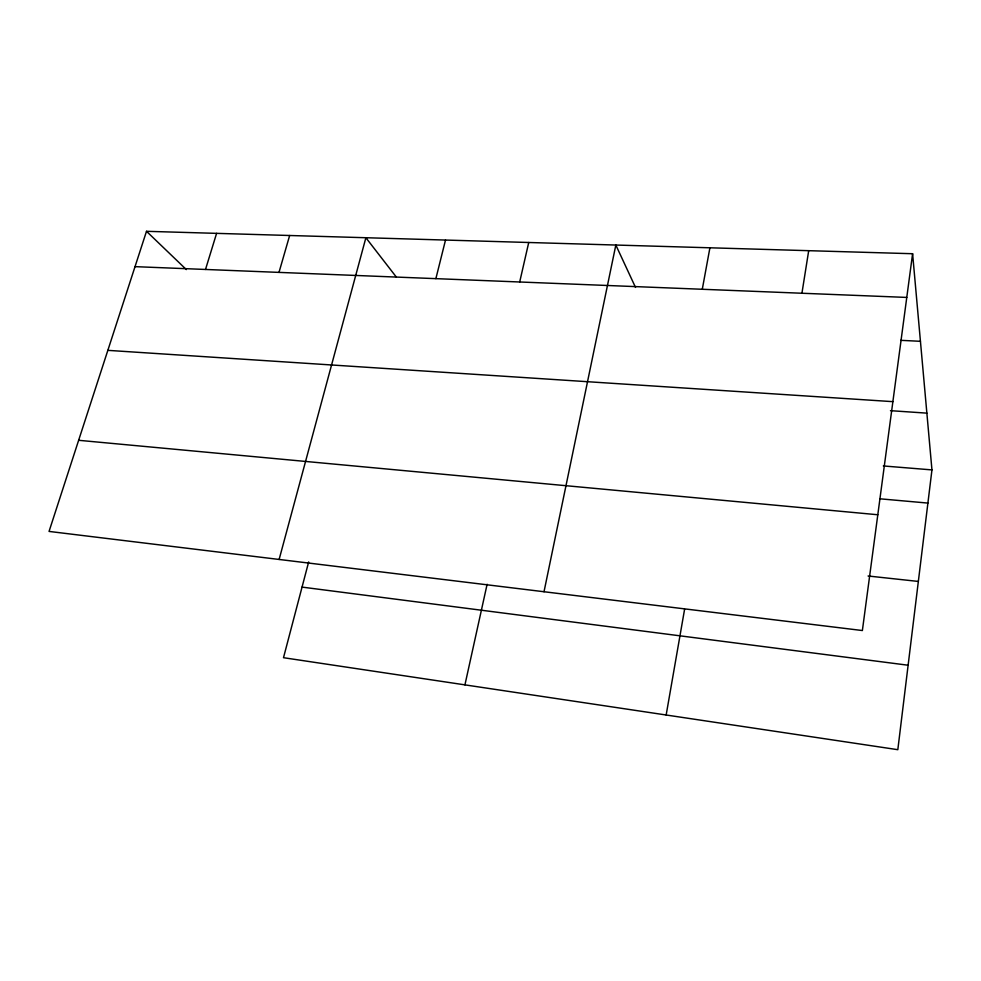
<?xml version="1.0" encoding="UTF-8"?>
<svg xmlns="http://www.w3.org/2000/svg" width="981" height="981" viewBox="0 0 981 981"><rect width="100%" height="100%" fill="white"/><g stroke="black" fill="none" stroke-linecap="round" stroke-linejoin="round"><path stroke-width="1.47" d="M912.6 253.723L862.373 630.538L49.05 531.42L146.5 231.308L912.6 253.723L931.95 469.899L897.823 749.692L283.497 657.699L308.659 561.954M801.931 293.245L808.7 250.682M666.16 715.002L684.579 609.348M702.286 289.272L709.913 247.788M544.014 591.739L615.835 245.042L635.516 287.408M464.933 684.873L487.116 584.259M519.697 281.988L528.734 242.491M435.871 278.641L445.509 240.063M279.119 559.464L365.888 237.733L396.116 276.777M278.996 272.387L289.653 235.501M205.507 269.456L216.593 233.355M135.022 266.648L906.775 297.427M900.693 340.321L920.436 341.314M107.849 350.352L892.882 401.658M890.478 410.671L926.873 413.136M883.317 465.95L931.95 469.899M879.896 498.802L927.903 503.081M78.639 440.297L877.811 514.755M868.075 575.994L918.351 581.439M302.05 587.104L908.124 665.228M146.5 231.308L186.365 269.591"/></g></svg>
